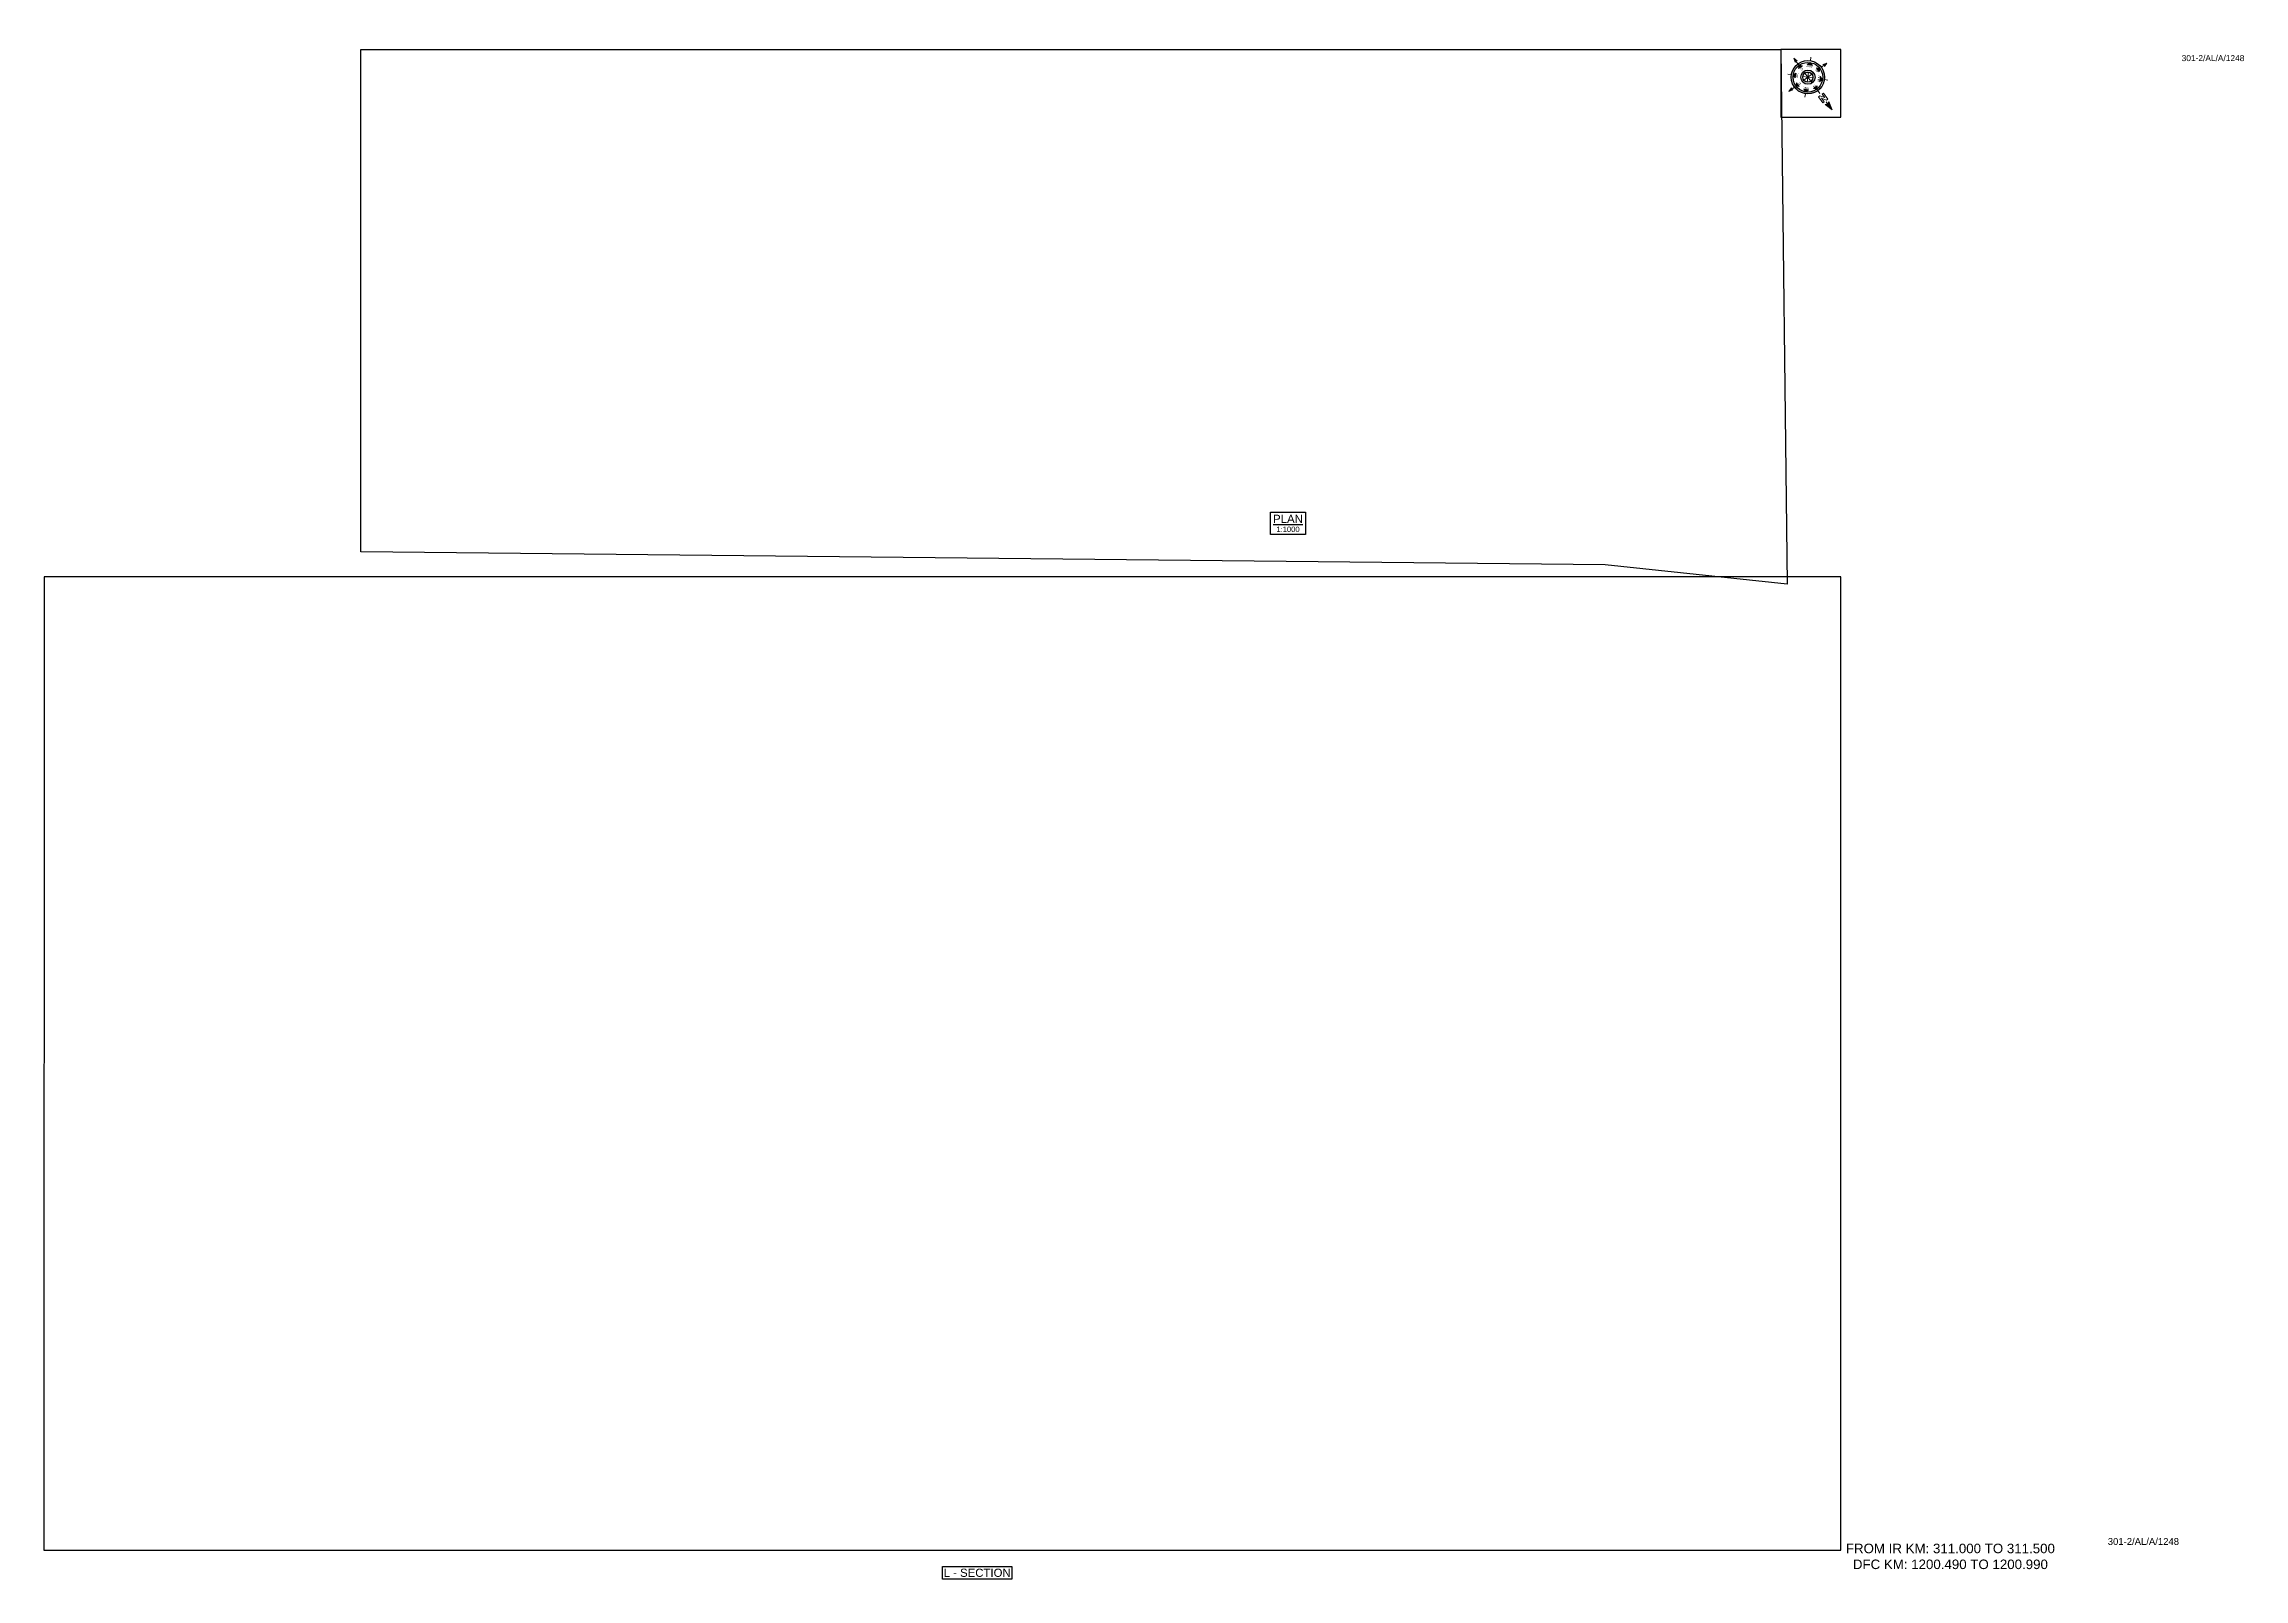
# Paper-space layout '1248' of a CAD drawing. Header units: metres. Extents: x 15 to 824, y 16 to 581.
import ezdxf
from ezdxf.enums import TextEntityAlignment as Align

# ---------------------------------------------------------------- set-up
doc = ezdxf.new("R2010")
doc.units = ezdxf.units.M
doc.header["$MEASUREMENT"] = 0
doc.layers.get('Defpoints').update_dxf_attribs({"color": 5})
doc.layers.add('title', color=7, linetype='Continuous')
doc.styles.get("Standard").update_dxf_attribs({"font": 'arial.ttf'})
doc.styles.add('Style-Arial', font='arial.ttf')

# ---------------------------------------------------------------- blocks, each defined once
blk = doc.blocks.new('N')
for points in [[(0, 8.41), (-0.49, 6.68), (0, 6.93)], [(0.49, 6.68), (0, 6.93), (0, 8.41)], [(-4.93, 0), (-4.07, 0.25), (-4.19, 0)], [(-4.07, -0.25), (-4.19, 0), (-4.93, 0)], [(-3.08, 0), (-2.59, 0.49), (-2.59, -0.49)], [(-2.18, 2.18), (-1.48, 2.18), (-2.18, 1.48)], [(0, 3.08), (0.49, 2.59), (-0.49, 2.59)], [(2.18, 2.18), (2.18, 1.48), (1.48, 2.18)], [(3.08, 0), (2.59, -0.49), (2.59, 0.49)], [(4.07, 0.25), (4.19, 0), (4.93, 0)], [(4.93, 0), (4.07, -0.25), (4.19, 0)], [(-2.18, -2.18), (-2.18, -1.48), (-1.48, -2.18)], [(0, -3.08), (-0.49, -2.59), (0.49, -2.59)], [(0, -4.93), (-0.25, -4.07), (0, -4.19)], [(0.25, -4.07), (0, -4.19), (0, -4.93)], [(2.18, -2.18), (1.48, -2.18), (2.18, -1.48)]]:
    blk.add_hatch(color=7).paths.add_polyline_path(points, flags=0)
h = blk.add_hatch(color=7)
h.paths.add_polyline_path([(0, -3.08), (0, -3.46, 1), (0, 3.46), (0, 3.08, -1)])
h.paths.add_polyline_path([(0, 1.05), (0, 1.48, 1), (0, -1.48), (0, -1.05, -1)])
at = {"color": 7, "linetype": 'ByBlock', "lineweight": 13}
for p, q in [((-0.61, 4.57), (-0.61, 6.12)), ((-0.61, 6.12), (-0.3, 6.12)), ((-0.3, 6.12), (0.32, 5.19)), ((0.32, 4.57), (-0.3, 5.5)), ((-0.3, 5.5), (-0.3, 4.57)), ((0.32, 5.19), (0.32, 6.12)), ((0.32, 6.12), (0.64, 6.12)), ((0.64, 6.12), (0.64, 4.57))]:
    blk.add_line(p, q, dxfattribs=at)
at = {"color": 7, "lineweight": 13}
for p, q in [((0, 6.41), (0, 7.28)), ((-3.46, 0), (-4.19, 0)), ((-2.45, 2.45), (-2.97, 2.97)), ((1.05, 0), (-1.05, 0)), ((-1.05, 0), (1.05, 0)), ((-0.74, 0.74), (0.74, -0.74)), ((0.74, 0.74), (-0.74, -0.74)), ((0.74, -0.74), (-0.74, 0.74)), ((-0.74, -0.74), (0.74, 0.74)), ((0, 3.46), (0, 4.19)), ((0, 3.46), (0, 3.08)), ((0, 1.05), (0, 1.48)), ((0, 1.05), (0, -1.05)), ((0, -1.05), (0, 1.05)), ((2.45, 2.45), (2.97, 2.97)), ((3.46, 0), (4.19, 0)), ((-2.45, -2.45), (-2.97, -2.97)), ((0, -1.05), (0, -1.48)), ((0, -3.46), (0, -3.08)), ((0, -3.46), (0, -4.19)), ((2.45, -2.45), (2.97, -2.97))]:
    blk.add_line(p, q, dxfattribs=at)
for points in [[(0, 8.41), (-0.49, 6.68), (0, 6.93), (0, 6.93)], [(0.49, 6.68), (0, 6.93), (0, 8.41), (0, 8.41)], [(-4.93, 0), (-4.07, 0.25), (-4.19, 0), (-4.19, 0)], [(-4.07, -0.25), (-4.19, 0), (-4.93, 0), (-4.93, 0)], [(-3.08, 0), (-2.59, 0.49), (-2.59, -0.49), (-2.59, -0.49)], [(-2.18, 2.18), (-1.48, 2.18), (-2.18, 1.48), (-2.18, 1.48)], [(0, 3.08), (0.49, 2.59), (-0.49, 2.59), (-0.49, 2.59)], [(2.18, 2.18), (2.18, 1.48), (1.48, 2.18), (1.48, 2.18)], [(3.08, 0), (2.59, -0.49), (2.59, 0.49), (2.59, 0.49)], [(4.07, 0.25), (4.19, 0), (4.93, 0), (4.93, 0)], [(4.93, 0), (4.07, -0.25), (4.19, 0), (4.19, 0)], [(-2.18, -2.18), (-2.18, -1.48), (-1.48, -2.18), (-1.48, -2.18)], [(0, -3.08), (-0.49, -2.59), (0.49, -2.59), (0.49, -2.59)], [(0, -4.93), (-0.25, -4.07), (0, -4.19), (0, -4.19)], [(0.25, -4.07), (0, -4.19), (0, -4.93), (0, -4.93)], [(2.18, -2.18), (1.48, -2.18), (2.18, -1.48), (2.18, -1.48)]]:
    blk.add_lwpolyline(points, close=True, dxfattribs=at)
at = {"color": 7, "linetype": 'ByBlock', "lineweight": 13}
for points in [[(-0.3, 4.57), (-0.61, 4.57)], [(0.32, 4.57), (0.64, 4.57)]]:
    blk.add_lwpolyline(points, dxfattribs=at)
at = {"color": 7}
for radius in [3.46, 3.08, 1.48, 1.05]:
    blk.add_circle((0, 0), radius, dxfattribs=at)
for s, rotation, p in [('W', 90, (-2.1, 0)), ('NW', 45, (-1.48, 1.48)), ('NE', 315, (1.48, 1.48)), ('E', 270, (1.97, 0)), ('SW', 135, (-1.48, -1.48)), ('SE', 225, (1.48, -1.48))]:
    blk.add_text(s, height=0.6, rotation=rotation, dxfattribs=at).set_placement(p, align=Align.CENTER)
for s, p in [('N', (0, 2.1)), ('S', (0, -2.47))]:
    blk.add_text(s, height=0.6, dxfattribs=at).set_placement(p, align=Align.CENTER)

psp = doc.layouts.new('1248')

# ---------------------------------------------------------------- linework, layer by layer
psp.add_lwpolyline([(345.48, 16.2), (345.48, 20.8), (371.01, 20.8), (371.01, 16.2)], close=True)
at = {"layer": 'Defpoints'}
psp.add_lwpolyline([(14.99, 26.85), (675.99, 26.85), (676.01, 384.94), (15.01, 384.94)], close=True, dxfattribs=at)
at = {"layer": 'title', "color": 7, "linetype": 'Continuous', "lineweight": -3}
psp.add_lwpolyline([(466.24, 408.77), (479.12, 408.77), (479.12, 400.62), (466.24, 400.62)], close=True, dxfattribs=at)

# ---------------------------------------------------------------- texts
at = {"style": 'Style-Arial'}
for height, p in [(2.2, (801.38, 574.76)), (2.5, (774.19, 28.76))]:
    psp.add_text('301-2/AL/A/1248', height=height, dxfattribs=at).set_placement(p)
at = {"insert": (674.16, 29.19), "char_height": 3.5, "attachment_point": 1, "style": 'Style-Arial'}
psp.add_mtext_dynamic_manual_height_columns('\\pxqc;FROM IR KM: 311.000 TO 311.500 {\\C1;DFC KM: 1200.490 TO 1200.990 }', width=84.2726, gutter_width=17.5, heights=[0], dxfattribs=at)
at = {"layer": 'title', "color": 7, "linetype": 'Continuous', "lineweight": -3, "style": 'Style-Arial'}
for s, height, p in [('%%UPLAN', 3, (472.62, 406.33)), ('1:1000', 2, (472.62, 402.47))]:
    psp.add_text(s, height=height, dxfattribs=at).set_placement(p, align=Align.MIDDLE)
at = {"layer": 'title', "style": 'Style-Arial'}
psp.add_text('L - SECTION', height=3, rotation=0.00006, dxfattribs=at).set_placement((358.27, 18.5), align=Align.MIDDLE_CENTER)

# ---------------------------------------------------------------- viewports
at = {"layer": 'Defpoints'}
vp = psp.add_viewport(center=(345.5, 205.89), size=(661.02, 358.09), view_center_point=(26205, -12058.56), view_height=358.09, status=3, dxfattribs=at)
vp.dxf.flags = 0x10000  # cut along an outline
vp.dxf.clipping_boundary_handle = psp.add_lwpolyline([(14.99, 26.85), (675.99, 26.85), (676.01, 384.94), (15.01, 384.94)], format="xyb", close=True, dxfattribs={"invisible": 1}).dxf.handle

# ---------------------------------------------------------------- wipeouts: each hides what was drawn before it
psp.add_wipeout([(653.96, 579), (676, 579), (676, 554.19), (653.96, 554.19)])

# ---------------------------------------------------------------- next in the draw order: linework, layer by layer
psp.add_lwpolyline([(676, 579), (653.96, 579), (653.96, 554.19), (676, 554.19)], close=True)
psp.add_lwpolyline([(131.59, 579), (653.96, 579), (656.21, 382.26), (589.33, 389.34), (131.59, 394.14)], close=True, dxfattribs=at)

# ---------------------------------------------------------------- next in the draw order: block references
at = {"xscale": 1.771541522973351, "yscale": 1.771541522973351, "zscale": 1.771541522973351, "rotation": 216.5675582561224}
psp.add_blockref('N', (663.88, 568.84), dxfattribs=at)

# ---------------------------------------------------------------- next in the draw order: viewports
at = {"layer": 'Defpoints', "view_twist_angle": 216.56755826}
vp = psp.add_viewport(center=(393.9, 480.63), size=(524.62, 196.7381), view_center_point=(1506963.71, -3098662.25), view_height=196.738, dxfattribs=at)
vp.dxf.flags = 0x10000  # cut along an outline
vp.dxf.clipping_boundary_handle = psp.add_lwpolyline([(131.59, 579), (653.96, 579), (656.21, 382.26), (589.33, 389.34), (131.59, 394.14)], format="xyb", close=True, dxfattribs={"invisible": 1}).dxf.handle

doc.saveas('drawing.dxf')
